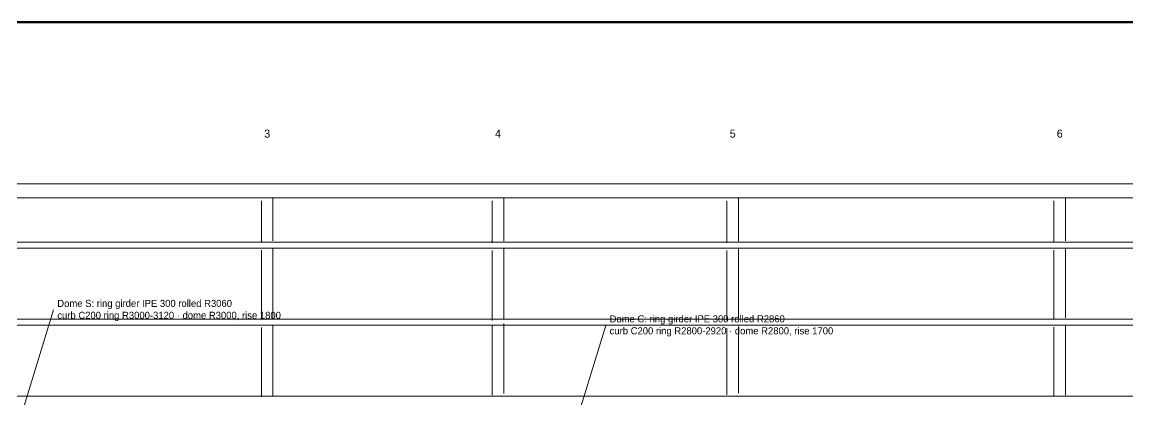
# Model space of a CAD drawing. Header units: metres. Extents: x 10 to 831, y 10 to 584.
# Drawn here: x 284.3 to 571.7, y 485.9 to 584 of the extents above; entities that cross this region are included whole.
import ezdxf
from ezdxf.enums import TextEntityAlignment as Align

# ---------------------------------------------------------------- set-up
doc = ezdxf.new("R2010")
doc.units = ezdxf.units.M
for name, color, linetype, lineweight in [('FRAME', 7, 'Continuous', 50), ('TXT', 7, 'Continuous', 18), ('VIS', 8, 'Continuous', 13)]:
    doc.layers.add(name, color=color, linetype=linetype, lineweight=lineweight)

msp = doc.modelspace()

# ---------------------------------------------------------------- linework, layer by layer
at = {"layer": 'FRAME'}
msp.add_lwpolyline([(10, 10), (831, 10), (831, 584), (10, 584), (10, 10)], close=True, dxfattribs=at)
at = {"layer": 'TXT'}
for p, q in [((284.44, 483.22), (292.44, 509.22)), ((428, 479.2), (436, 505.2))]:
    msp.add_line(p, q, dxfattribs=at)
at = {"layer": 'VIS'}
for p, q in [((784, 542), (42, 542)), ((42, 538.4), (784, 538.4)), ((346.5, 537.5976), (346.5, 526.7664)), ((349.5, 527.1676), (349.5, 538.4)), ((349.5, 527.1676), (349.5, 538.4)), ((406.5, 537.5922), (406.5, 526.6858)), ((409.5, 527.0898), (409.5, 538.4)), ((409.5, 527.0898), (409.5, 538.4)), ((467.5, 537.5932), (467.5, 526.702)), ((470.5, 527.1054), (470.5, 538.4)), ((470.5, 527.1054), (470.5, 538.4)), ((552.5, 537.5986), (552.5, 526.7796)), ((555.5, 527.1804), (555.5, 538.4)), ((555.5, 527.1804), (555.5, 538.4)), ((782.872, 526.8), (46.812, 526.8)), ((46.812, 525.3), (782.872, 525.3)), ((346.5, 524.7606), (346.5, 506.7084)), ((349.5, 507.1096), (349.5, 525.1618)), ((349.5, 507.1096), (349.5, 525.1618)), ((406.5, 524.6662), (406.5, 506.4888)), ((409.5, 506.8928), (409.5, 525.07)), ((409.5, 506.8928), (409.5, 525.07)), ((467.5, 524.6852), (467.5, 506.5332)), ((470.5, 506.9366), (470.5, 525.0886)), ((470.5, 506.9366), (470.5, 525.0886)), ((552.5, 524.7762), (552.5, 506.7446)), ((555.5, 507.1454), (555.5, 525.1768)), ((555.5, 507.1454), (555.5, 525.1768)), ((781.564, 506.8), (51.788, 506.8)), ((51.788, 505.3), (781.564, 505.3)), ((346.5, 504.7028), (346.5, 486.6506)), ((349.5, 487.0518), (349.5, 505.1038)), ((349.5, 487.0518), (349.5, 505.1038)), ((406.5, 505.277), (406.5, 487.0998)), ((409.5, 487.5038), (409.5, 505.681)), ((409.5, 487.5038), (409.5, 505.681)), ((467.5, 504.5164), (467.5, 487.1712)), ((470.5, 487.5746), (470.5, 504.9198)), ((470.5, 487.5746), (470.5, 504.9198)), ((552.5, 504.7412), (552.5, 486.7096)), ((555.5, 487.1104), (555.5, 505.1418)), ((555.5, 487.1104), (555.5, 505.1418)), ((780.256, 486.8), (56.762, 486.8))]:
    msp.add_line(p, q, dxfattribs=at)

# ---------------------------------------------------------------- texts
at = {"layer": 'TXT'}
for s, p in [('3', (348, 554)), ('4', (408, 554)), ('5', (469, 554)), ('6', (554, 554))]:
    msp.add_text(s, height=2.08, dxfattribs=at).set_placement(p, align=Align.CENTER)
for s, p in [('Dome S: ring girder IPE 300 rolled R3060', (293.44, 510.02)), ('curb C200 ring R3000-3120 · dome R3000, rise 1800', (293.44, 506.92)), ('Dome C: ring girder IPE 300 rolled R2860', (437, 506)), ('curb C200 ring R2800-2920 · dome R2800, rise 1700', (437, 502.9))]:
    msp.add_text(s, height=1.84, dxfattribs=at).set_placement(p)

doc.saveas('drawing.dxf')
